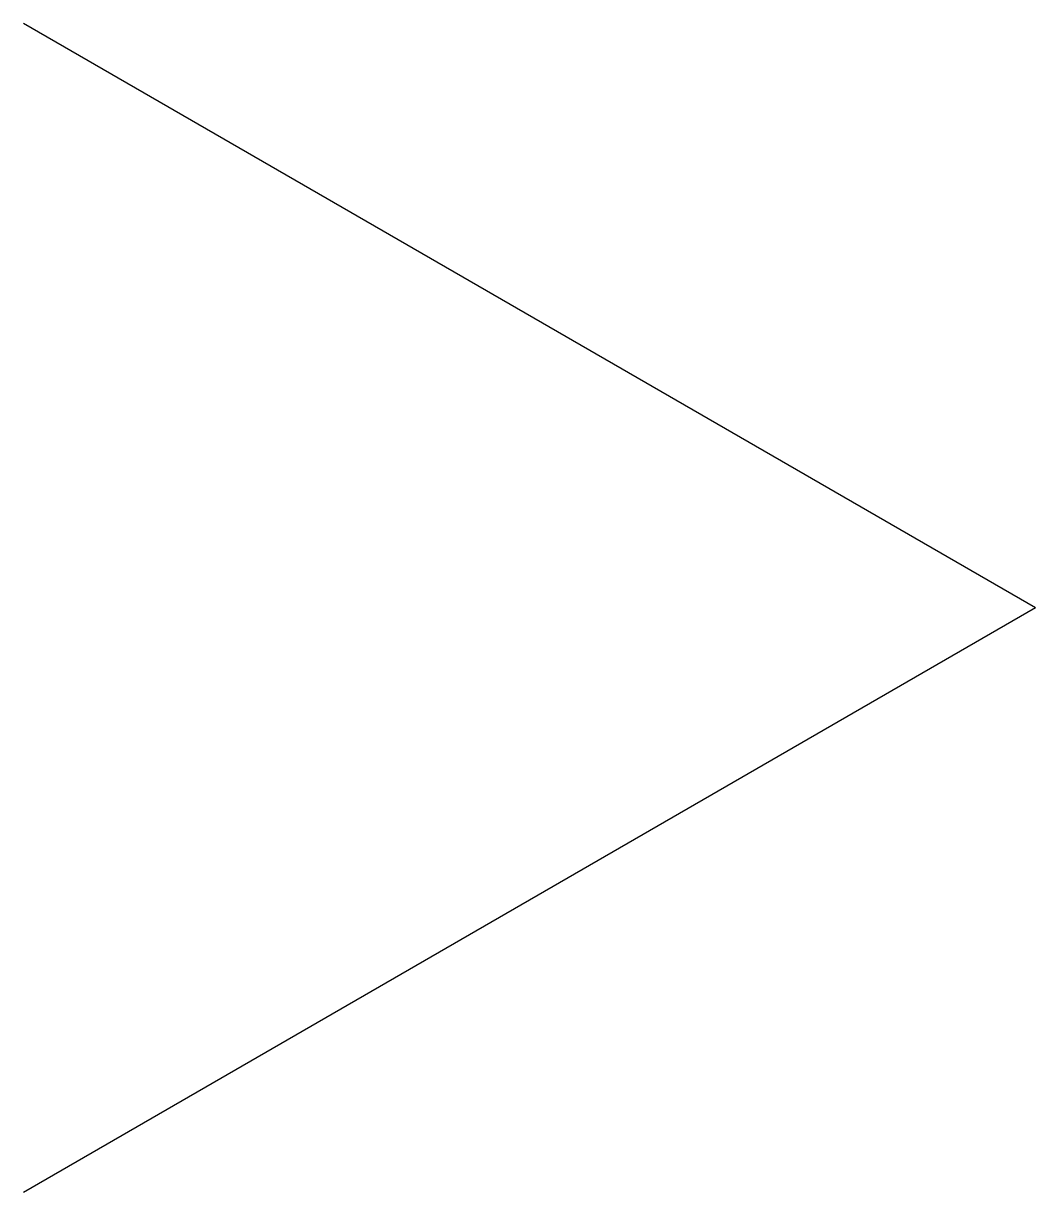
# Model space of a CAD drawing. Header units: millimetres. Extents: x -10192.943 to -10192.813, y 63.26 to 63.41.
import ezdxf

# ---------------------------------------------------------------- set-up
doc = ezdxf.new("R2010")
doc.units = ezdxf.units.MM
doc.header["$LTSCALE"] = 10
doc.layers.add('Tub_símbolos', color=2, linetype='Continuous')

msp = doc.modelspace()

# ---------------------------------------------------------------- linework, layer by layer
at = {"layer": 'Tub_símbolos'}
for q in [(-10192.94312, 63.40983), (-10192.94312, 63.25983)]:
    msp.add_line((-10192.81321, 63.33483), q, dxfattribs=at)

doc.saveas('drawing.dxf')
